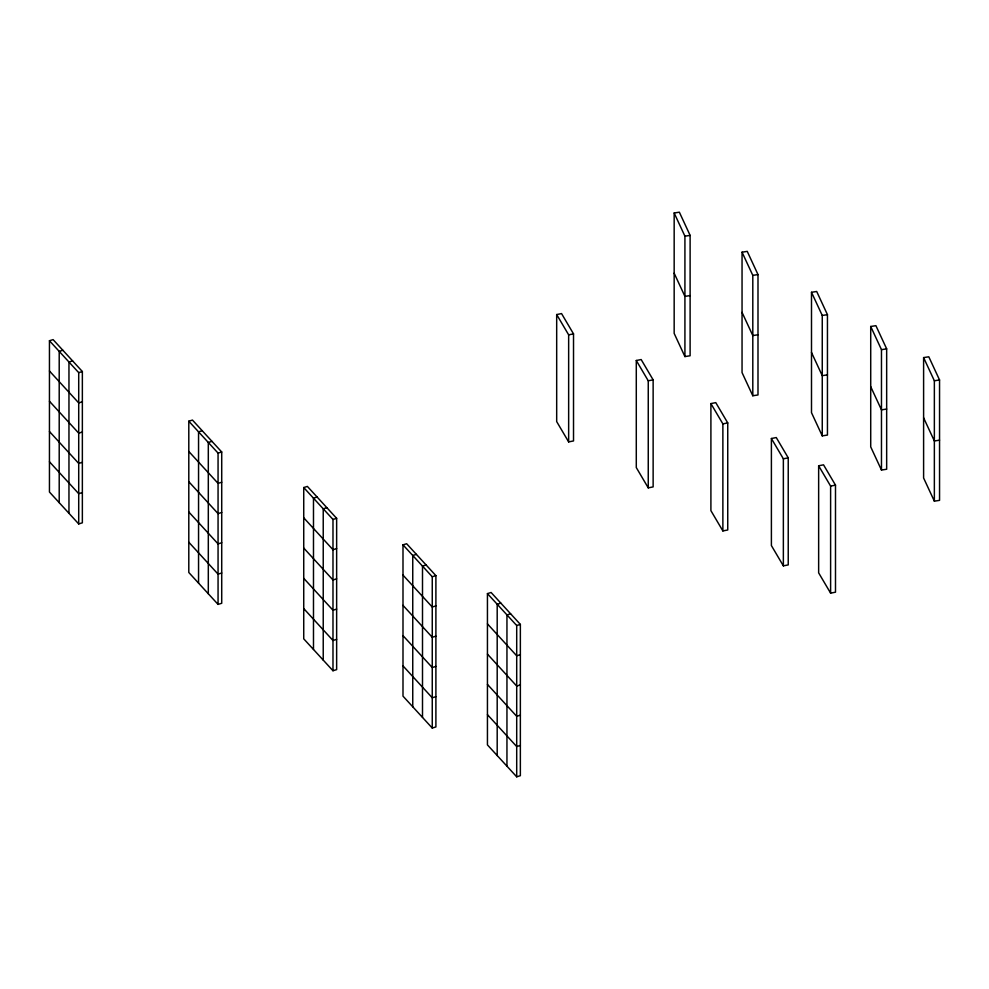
<?xml version="1.0" encoding="UTF-8"?>
<svg xmlns="http://www.w3.org/2000/svg" width="989" height="989" viewBox="0 0 989 989"><rect width="100%" height="100%" fill="white"/><g stroke="black" fill="none" stroke-linecap="round" stroke-linejoin="round"><path stroke-width="1.48" d="M49.45 340.735L53.097 339.623L82.359 371.53L82.359 522.81L78.712 523.935L49.45 492.028L49.45 340.735L78.712 372.643L78.712 523.935M62.851 350.254L59.204 351.379L59.204 502.659M72.605 360.898L68.958 362.011L68.958 513.291M78.712 372.643L82.359 371.53M82.359 401.794L78.712 402.906L49.45 370.999M82.359 432.045L78.712 433.157L49.45 401.25M188.8 421.203L192.459 420.078L221.721 451.985L221.721 603.278L218.062 604.39L188.8 572.483L188.8 421.203L218.062 453.098L218.062 604.39M82.359 462.296L78.712 463.421L49.45 431.513M202.213 430.722L198.554 431.834L198.554 583.114M211.967 441.354L208.308 442.466L208.308 593.759M82.359 492.559L78.712 493.672L49.45 461.764M218.062 453.098L221.721 451.985M221.721 482.249L218.062 483.361L188.8 451.454M221.721 512.5L218.062 513.612L188.8 481.705M303.734 487.552L307.381 486.427L336.643 518.335L336.643 669.627L332.984 670.74L303.734 638.832L303.734 487.552L332.984 519.448L332.984 670.74M317.135 497.071L313.488 498.184L313.488 649.464M326.889 507.703L323.23 508.816L323.23 660.108M221.721 542.763L218.062 543.876L188.8 511.968M332.984 519.448L336.643 518.335M221.721 573.014L218.062 574.127L188.8 542.219M336.643 548.598L332.984 549.711L303.734 517.803M402.993 544.852L406.64 543.74L435.902 575.647L435.902 726.927L432.255 728.052L402.993 696.145L402.993 544.852L432.255 576.76L432.255 728.052M416.394 554.372L412.747 555.497L412.747 706.776M336.643 578.849L332.984 579.962L303.734 548.054M426.148 565.016L422.501 566.128L422.501 717.408M432.255 576.76L435.902 575.647M336.643 609.113L332.984 610.225L303.734 578.318M435.902 605.898L432.255 607.023L402.993 575.116M336.643 639.364L332.984 640.476L303.734 608.569M487.441 593.61L491.1 592.498L520.362 624.405L520.362 775.685L516.703 776.81L487.441 744.902L487.441 593.61L516.703 625.518L516.703 776.81M500.854 603.129L497.195 604.254L497.195 755.534M435.902 636.162L432.255 637.275L402.993 605.367M510.608 613.773L506.949 614.886L506.949 766.166M516.703 625.518L520.362 624.405M435.902 666.413L432.255 667.538L402.993 635.63M520.362 654.656L516.703 655.781L487.441 623.874M435.902 696.676L432.255 697.789L402.993 665.881M520.362 684.92L516.703 686.032L487.441 654.125M520.362 715.171L516.703 716.296L487.441 684.388M520.362 745.434L516.703 746.547L487.441 714.639M556.683 314.551L561.554 313.587L573.521 333.886L573.521 440.933L568.65 441.898L556.683 421.598L556.683 314.551L568.65 334.838L568.65 441.898M568.65 334.838L573.521 333.886M636.286 360.503L641.169 359.551L653.136 379.85L653.136 486.897L648.252 487.861L636.286 467.562L636.286 360.503L648.252 380.802L648.252 487.861M648.252 380.802L653.136 379.85M710.906 403.586L715.776 402.634L727.743 422.921L727.743 529.98L722.872 530.932L710.906 510.645L710.906 403.586L722.872 423.885L722.872 530.932M722.872 423.885L727.743 422.921M771.395 438.51L776.266 437.546L788.233 457.845L788.233 564.904L783.362 565.856L771.395 545.569L771.395 438.51L783.362 458.809L783.362 565.856M783.362 458.809L788.233 457.845M818.645 465.794L823.528 464.83L835.495 485.129L835.495 592.188L830.612 593.14L818.645 572.854L818.645 465.794L830.612 486.094L830.612 593.14M830.612 486.094L835.495 485.129M674.164 212.994L679.356 212.19L690.112 235.382L690.112 355.768L684.92 356.572L674.164 333.392L674.164 212.994L684.92 236.186L684.92 356.572M684.92 236.186L690.112 235.382M742.047 252.183L747.239 251.379L757.994 274.571L757.994 394.957L752.802 395.761L742.047 372.581L742.047 252.183L752.802 275.375L752.802 395.761M752.802 275.375L757.994 274.571M690.112 295.575L684.92 296.379L674.164 273.187M811.499 292.287L816.691 291.483L827.447 314.663L827.447 435.061L822.255 435.865L811.499 412.673L811.499 292.287L822.255 315.466L822.255 435.865M822.255 315.466L827.447 314.663M757.994 334.764L752.802 335.568L742.047 312.388M870.716 326.481L875.908 325.678L886.663 348.857L886.663 469.243L881.471 470.047L870.716 446.867L870.716 326.481L881.471 349.661L881.471 470.047M881.471 349.661L886.663 348.857M923.602 357.598L928.795 356.794L939.55 379.974L939.55 500.36L934.358 501.163L923.602 477.984L923.602 357.598L934.358 380.777L934.358 501.163M827.447 374.856L822.255 375.659L811.499 352.48M934.358 380.777L939.55 379.974M886.663 409.05L881.471 409.854L870.716 386.674M939.55 440.167L934.358 440.97L923.602 417.791"/></g></svg>
